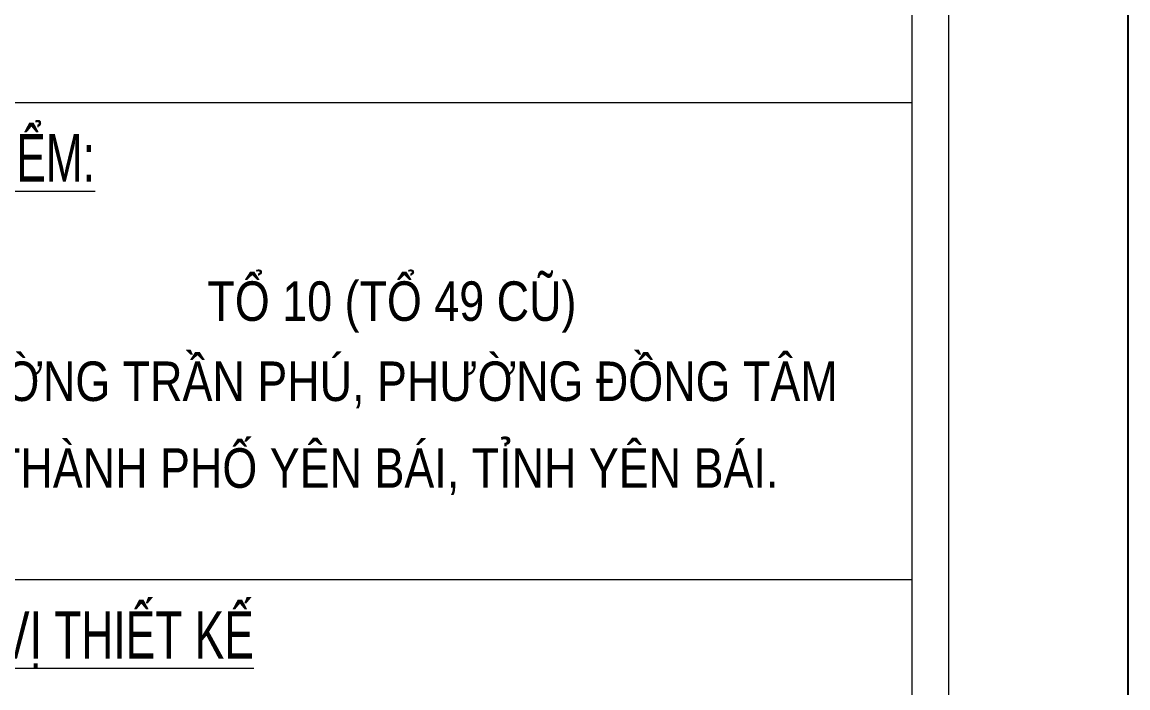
# Model space of a CAD drawing. Header units: millimetres. Extents: x 1832547 to 2001569, y -558009 to -417808.
# Drawn here: x 1925794 to 1931286, y -431961 to -428656 of the extents above; entities that cross this region are included whole.
import ezdxf
from ezdxf.enums import TextEntityAlignment as Align

# ---------------------------------------------------------------- set-up
doc = ezdxf.new("R2010")
doc.units = ezdxf.units.MM
doc.header["$MEASUREMENT"] = 0
doc.layers.get('0').update_dxf_attribs({"linetype": 'CONTINUOUS'})
doc.layers.get('DEFPOINTS').update_dxf_attribs({"linetype": 'CONTINUOUS'})
doc.layers.add('CA.thay 145', color=145, linetype='CONTINUOUS', lineweight=18)
doc.styles.add('VH01-VNAVANTH', font='Vhavan.ttf', dxfattribs={"width": 0.8})

# ---------------------------------------------------------------- blocks, each defined once
blk = doc.blocks.new('A$C2d76a15f')
at = {"color": 4, "linetype": 'Continuous', "lineweight": 18}
blk.add_line((27498.47177620605, 452.5398463322053), (27498.47177620605, 19312.80984569415), dxfattribs=at)
for p, q in [((27405.30177621031, 545.7098463290749), (27405.30177621031, 19219.63984569728)), ((24743.30177632347, 14039.2449196056), (27405.30177621031, 14039.2449196056)), ((24743.30177632347, 12833.82525733698), (27405.30177621031, 12833.82525733698))]:
    blk.add_line(p, q)
at = {"layer": 'DEFPOINTS', "ltscale": 600}
blk.add_line((27950.99969050125, 19765.34984567884), (27950.99969050125, -0.0001536530908197165), dxfattribs=at)
at = {"color": 140, "linetype": 'Continuous', "lineweight": 18, "style": 'VH01-VNAVANTH', "width": 0.7}
for s, p in [('%%u§Þa §iÓm:', (24809.85177632049, 13839.59491961235)), ('%%u®¬n vÞ thiÕt kÕ', (24809.85177632049, 12634.17525734373))]:
    blk.add_text(s, height=119.7899999959554, dxfattribs=at).set_placement(p)
at = {"color": 140, "linetype": 'Continuous', "lineweight": 18, "style": 'VH01-VNAVANTH', "width": 0.8500000000205542}
for s, p in [(' tæ 10 (tæ 49 cò)', (26074.30177626689, 13487.59193365042)), ('®\xadêng trÇn phó, ph\xadêng ®ång t©m', (26074.30177626689, 13285.14061689888)), ('thµnh phè yªn b¸i, tØnh yªn b¸i.', (26074.30177626689, 13065.81845372621))]:
    blk.add_text(s, height=99.82499999081483, dxfattribs=at).set_placement(p, align=Align.CENTER)

msp = doc.modelspace()

# ---------------------------------------------------------------- block references
at = {"layer": 'CA.thay 145', "xscale": 1.964289491847008, "yscale": 1.964289491847008, "zscale": 1.964289491847008}
msp.add_blockref('A$C2d76a15f', (1876382.19237113, -456632.5852959944), dxfattribs=at)

doc.saveas('drawing.dxf')
